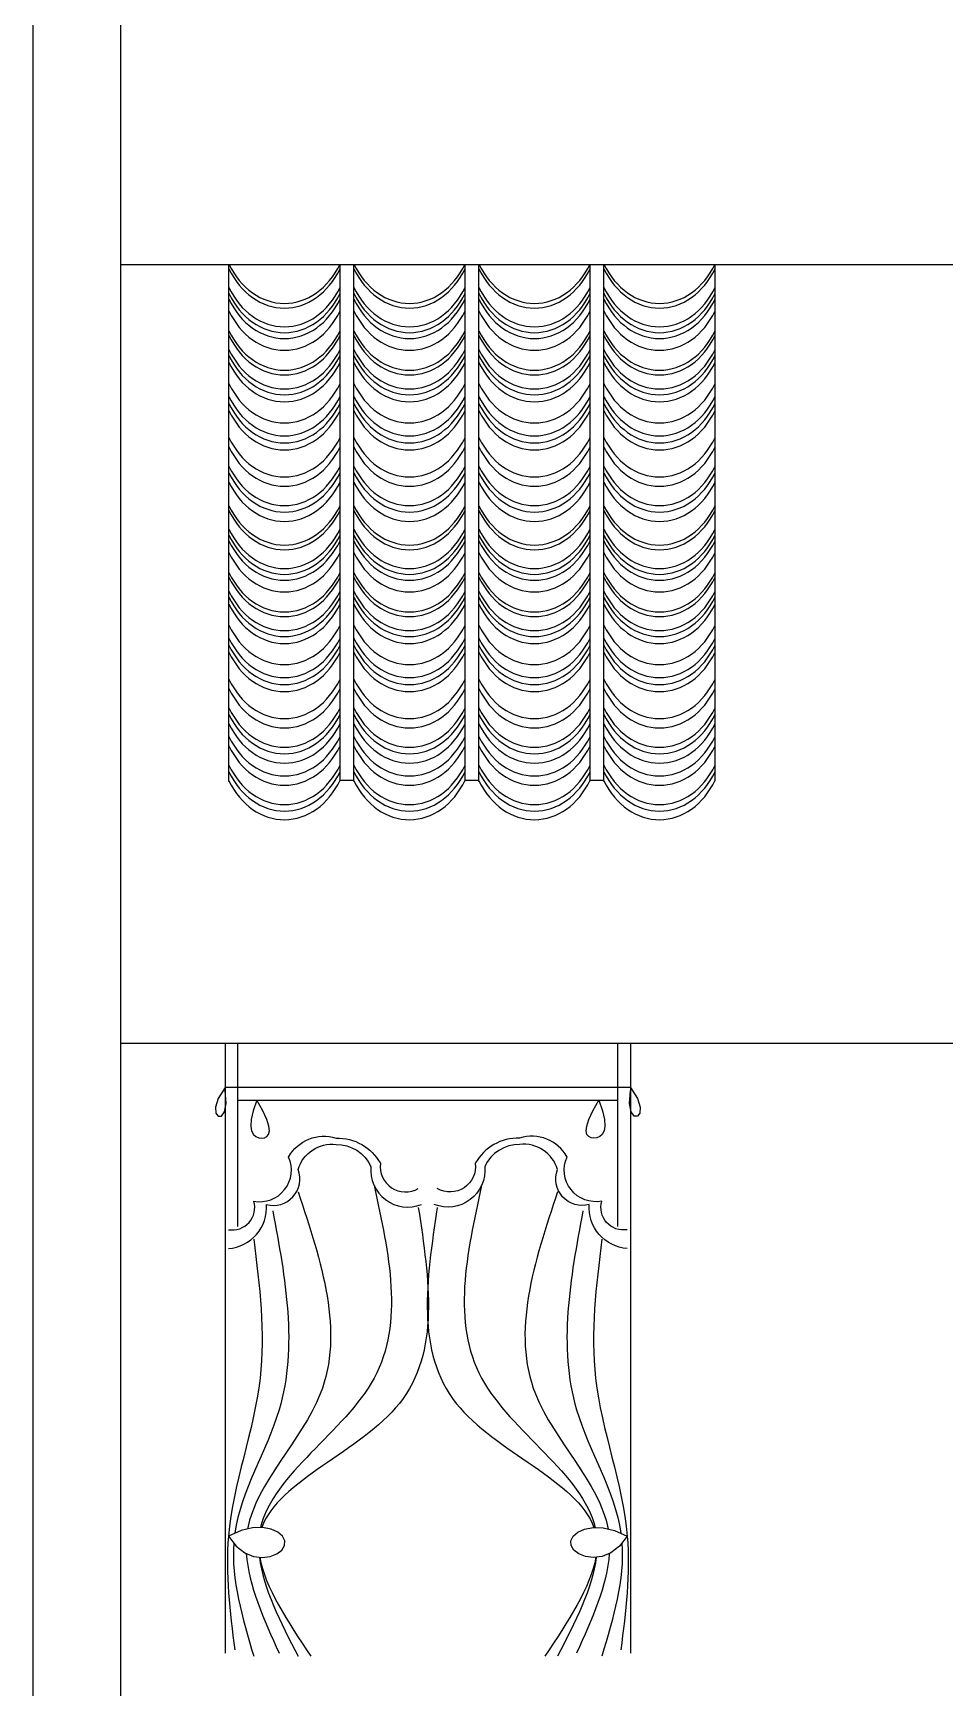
# Model space of a CAD drawing. Header units: inches. Extents: x 9.8 to 52.3, y 14.9 to 39.7.
# Drawn here: x 9.85 to 13.36, y 20.71 to 27.09 of the extents above; entities that cross this region are included whole.
import ezdxf

# ---------------------------------------------------------------- set-up
doc = ezdxf.new("R2010")
doc.units = ezdxf.units.IN
doc.header["$MEASUREMENT"] = 0
for name, color, linetype in [('02', 2, 'Continuous'), ('4', 4, 'Continuous'), ('kadrbm', 4, 'Continuous')]:
    doc.layers.add(name, color=color, linetype=linetype)

# ---------------------------------------------------------------- blocks, each defined once
blk = doc.blocks.new('kadrbm')
at = {"layer": 'kadrbm', "color": 4}
blk.add_lwpolyline([(0, 0), (0, 24.7972), (21, 24.7972), (21, 0), (0, 0)], close=True, dxfattribs=at)
blk.add_lwpolyline([(20.6631, 0.3257), (20.6631, 24.4603), (0.3369, 24.4603), (0.3369, 0.3257), (20.6631, 0.3257)], dxfattribs=at)

msp = doc.modelspace()

# ---------------------------------------------------------------- linework, layer by layer
at = {"layer": '02'}
for p, q in [((10.5992, 24.2053), (10.5992, 26.1992)), ((10.5992, 26.1977), (12.471, 26.1977)), ((11.027, 24.2075), (11.027, 26.1992)), ((11.0805, 24.2053), (11.0805, 26.1992)), ((11.5083, 24.2075), (11.5083, 26.1992)), ((11.5618, 24.2053), (11.5618, 26.1992)), ((11.9896, 24.2075), (11.9896, 26.1992)), ((12.0431, 24.2053), (12.0431, 26.1992)), ((12.471, 24.2075), (12.471, 26.1992)), ((11.027, 24.2105), (11.0805, 24.2105)), ((11.5083, 24.2105), (11.5618, 24.2105)), ((11.9896, 24.2105), (12.0431, 24.2105)), ((10.5853, 23.1977), (12.1447, 23.1977)), ((10.5853, 23.1977), (10.5853, 20.849)), ((10.6341, 22.4919), (10.6341, 23.1977)), ((12.1447, 23.1977), (12.1447, 20.849)), ((12.1447, 23.0274), (10.5853, 23.0274))]:
    msp.add_line(p, q, dxfattribs=at)
for points in [[(12.096, 22.4919), (12.096, 23.1977)], [(10.5853, 23.0274), (10.5584, 22.9854), (10.5477, 22.9519), (10.5489, 22.9283), (10.5579, 22.9163), (10.5704, 22.9174), (10.5819, 22.9332), (10.5883, 22.9653), (10.5853, 23.0152)], [(12.1447, 23.0274), (12.1717, 22.9854), (12.1824, 22.9519), (12.1812, 22.9283), (12.1722, 22.9163), (12.1597, 22.9174), (12.1482, 22.9332), (12.1417, 22.9653), (12.1447, 23.0152)], [(10.6341, 22.9787), (12.096, 22.9787)], [(10.7072, 22.9787), (10.6927, 22.9375), (10.6852, 22.9045), (10.6835, 22.879), (10.6866, 22.86), (10.6934, 22.8468), (10.7029, 22.8384), (10.7139, 22.8339), (10.7254, 22.8326), (10.7364, 22.8339), (10.7457, 22.8384), (10.7523, 22.8468), (10.7551, 22.86), (10.7531, 22.879), (10.7451, 22.9045), (10.7302, 22.9375), (10.7072, 22.9787)], [(12.0229, 22.9787), (12.0374, 22.9375), (12.0449, 22.9045), (12.0466, 22.879), (12.0435, 22.86), (12.0367, 22.8468), (12.0272, 22.8384), (12.0162, 22.8339), (12.0046, 22.8326), (11.9937, 22.8339), (11.9844, 22.8384), (11.9778, 22.8468), (11.9749, 22.86), (11.977, 22.879), (11.9849, 22.9045), (11.9999, 22.9375), (12.0229, 22.9787)], [(10.5975, 21.2993), (10.6272, 21.2608), (10.66, 21.2354), (10.6941, 21.2214), (10.7273, 21.2172), (10.7579, 21.2209), (10.7838, 21.2309), (10.8031, 21.2454), (10.8138, 21.2628), (10.8143, 21.2813), (10.8053, 21.2993), (10.7874, 21.315), (10.7616, 21.3267), (10.7289, 21.3327), (10.69, 21.3312), (10.6459, 21.3207), (10.5975, 21.2993)], [(12.1326, 21.2993), (12.1029, 21.2608), (12.0701, 21.2354), (12.036, 21.2214), (12.0027, 21.2172), (11.9722, 21.2209), (11.9463, 21.2309), (11.927, 21.2454), (11.9163, 21.2628), (11.9157, 21.2813), (11.9248, 21.2993), (11.9427, 21.315), (11.9685, 21.3267), (12.0012, 21.3327), (12.0401, 21.3312), (12.0842, 21.3207), (12.1326, 21.2993)]]:
    msp.add_lwpolyline(points, dxfattribs=at)
for points in [[(10.5975, 22.4797, 0.55574), (10.695, 22.5893, 0.606857), (10.829, 22.7596, -0.356714), (11.0117, 22.8326, -0.276827), (11.1823, 22.7353, 0.617729), (11.3285, 22.6379, -1.723314)], [(12.1326, 22.4797, -0.55574), (12.0351, 22.5893, -0.606857), (11.9011, 22.7596, 0.356714), (11.7183, 22.8326, 0.276827), (11.5478, 22.7353, -0.617729), (11.4016, 22.6379, 1.723314)], [(10.5975, 22.4067, 0.414346), (10.7437, 22.5771, 0.618052), (10.8655, 22.711, -0.363134), (11.0117, 22.8083, -0.292084), (11.1458, 22.7231, 0.562606), (11.3407, 22.5771, 5.172227)], [(12.1326, 22.4067, -0.414346), (11.9864, 22.5771, -0.618052), (11.8645, 22.711, 0.363134), (11.7183, 22.8083, 0.292084), (11.5843, 22.7231, -0.562606), (11.3894, 22.5771, -5.172227)]]:
    msp.add_lwpolyline(points, format="xyb", dxfattribs=at)
for centre, major_axis, start_param, end_param in [((10.8131, 26.3565), (0, 0.3089), 2.10521, 4.177975), ((11.2944, 26.3565), (0, 0.3089), 2.10521, 4.177975), ((11.7757, 26.3565), (0, 0.3089), 2.10521, 4.177975), ((12.257, 26.3565), (0, 0.3089), 2.10521, 4.177975), ((10.8131, 26.3384), (0, 0.3089), 2.10521, 4.177975), ((11.2944, 26.3384), (0, 0.3089), 2.10521, 4.177975), ((11.7757, 26.3384), (0, 0.3089), 2.10521, 4.177975), ((12.257, 26.3384), (0, 0.3089), 2.10521, 4.177975), ((10.8131, 26.2662), (0, 0.3089), 2.10521, 4.177975), ((10.8131, 26.2436), (0, 0.3089), 2.10521, 4.177975), ((11.2944, 26.2662), (0, 0.3089), 2.10521, 4.177975), ((11.2944, 26.2436), (0, 0.3089), 2.10521, 4.177975), ((11.7757, 26.2662), (0, 0.3089), 2.10521, 4.177975), ((11.7757, 26.2436), (0, 0.3089), 2.10521, 4.177975), ((12.257, 26.2662), (0, 0.3089), 2.10521, 4.177975), ((12.257, 26.2436), (0, 0.3089), 2.10521, 4.177975), ((10.8131, 26.221), (0, 0.3089), 2.10521, 4.177975), ((10.8131, 26.1759), (0, 0.3089), 2.10521, 4.177975), ((11.2944, 26.221), (0, 0.3089), 2.10521, 4.177975), ((11.2944, 26.1759), (0, 0.3089), 2.10521, 4.177975), ((11.7757, 26.221), (0, 0.3089), 2.10521, 4.177975), ((11.7757, 26.1759), (0, 0.3089), 2.10521, 4.177975), ((12.257, 26.221), (0, 0.3089), 2.10521, 4.177975), ((12.257, 26.1759), (0, 0.3089), 2.10521, 4.177975), ((10.8131, 26.0991), (0, 0.3089), 2.10521, 4.177975), ((11.2944, 26.0991), (0, 0.3089), 2.10521, 4.177975), ((11.7757, 26.0991), (0, 0.3089), 2.10521, 4.177975), ((12.257, 26.0991), (0, 0.3089), 2.10521, 4.177975), ((10.8131, 26.081), (0, 0.3089), 2.10521, 4.177975), ((11.2944, 26.081), (0, 0.3089), 2.10521, 4.177975), ((11.7757, 26.081), (0, 0.3089), 2.10521, 4.177975), ((12.257, 26.081), (0, 0.3089), 2.10521, 4.177975), ((10.8131, 26.0268), (0, 0.3089), 2.10521, 4.177975), ((10.8131, 26.0043), (0, 0.3089), 2.10521, 4.177975), ((10.8131, 25.9772), (0, 0.3089), 2.10521, 4.177975), ((11.2944, 26.0268), (0, 0.3089), 2.10521, 4.177975), ((11.2944, 26.0043), (0, 0.3089), 2.10521, 4.177975), ((11.2944, 25.9772), (0, 0.3089), 2.10521, 4.177975), ((11.7757, 26.0268), (0, 0.3089), 2.10521, 4.177975), ((11.7757, 26.0043), (0, 0.3089), 2.10521, 4.177975), ((11.7757, 25.9772), (0, 0.3089), 2.10521, 4.177975), ((12.257, 26.0268), (0, 0.3089), 2.10521, 4.177975), ((12.257, 26.0043), (0, 0.3089), 2.10521, 4.177975), ((12.257, 25.9772), (0, 0.3089), 2.10521, 4.177975), ((10.8131, 25.8959), (0, 0.3089), 2.10521, 4.177975), ((10.8131, 25.8462), (0, 0.3089), 2.10521, 4.177975), ((11.2944, 25.8959), (0, 0.3089), 2.10521, 4.177975), ((11.2944, 25.8462), (0, 0.3089), 2.10521, 4.177975), ((11.7757, 25.8959), (0, 0.3089), 2.10521, 4.177975), ((11.7757, 25.8462), (0, 0.3089), 2.10521, 4.177975), ((12.257, 25.8959), (0, 0.3089), 2.10521, 4.177975), ((12.257, 25.8462), (0, 0.3089), 2.10521, 4.177975), ((10.8131, 25.8191), (0, 0.3089), 2.10521, 4.177975), ((10.8131, 25.792), (0, 0.3089), 2.10521, 4.177975), ((11.2944, 25.8191), (0, 0.3089), 2.10521, 4.177975), ((11.2944, 25.792), (0, 0.3089), 2.10521, 4.177975), ((11.7757, 25.8191), (0, 0.3089), 2.10521, 4.177975), ((11.7757, 25.792), (0, 0.3089), 2.10521, 4.177975), ((12.257, 25.8191), (0, 0.3089), 2.10521, 4.177975), ((12.257, 25.792), (0, 0.3089), 2.10521, 4.177975), ((10.8131, 25.6881), (0, 0.3089), 2.10521, 4.177975), ((11.2944, 25.6881), (0, 0.3089), 2.10521, 4.177975), ((11.7757, 25.6881), (0, 0.3089), 2.10521, 4.177975), ((12.257, 25.6881), (0, 0.3089), 2.10521, 4.177975), ((10.8131, 25.652), (0, 0.3089), 2.10521, 4.177975), ((11.2944, 25.652), (0, 0.3089), 2.10521, 4.177975), ((11.7757, 25.652), (0, 0.3089), 2.10521, 4.177975), ((12.257, 25.652), (0, 0.3089), 2.10521, 4.177975), ((10.8131, 25.5777), (0, 0.3089), 2.10521, 4.177975), ((10.8131, 25.5527), (0, 0.3089), 2.10521, 4.177975), ((11.2944, 25.5777), (0, 0.3089), 2.10521, 4.177975), ((11.2944, 25.5527), (0, 0.3089), 2.10521, 4.177975), ((11.7757, 25.5777), (0, 0.3089), 2.10521, 4.177975), ((11.7757, 25.5527), (0, 0.3089), 2.10521, 4.177975), ((12.257, 25.5777), (0, 0.3089), 2.10521, 4.177975), ((12.257, 25.5527), (0, 0.3089), 2.10521, 4.177975), ((10.8131, 25.5165), (0, 0.3089), 2.10521, 4.177975), ((11.2944, 25.5165), (0, 0.3089), 2.10521, 4.177975), ((11.7757, 25.5165), (0, 0.3089), 2.10521, 4.177975), ((12.257, 25.5165), (0, 0.3089), 2.10521, 4.177975), ((10.8131, 25.4256), (0, 0.3089), 2.10521, 4.177975), ((10.8131, 25.4075), (0, 0.3089), 2.10521, 4.177975), ((11.2944, 25.4256), (0, 0.3089), 2.10521, 4.177975), ((11.2944, 25.4075), (0, 0.3089), 2.10521, 4.177975), ((11.7757, 25.4256), (0, 0.3089), 2.10521, 4.177975), ((11.7757, 25.4075), (0, 0.3089), 2.10521, 4.177975), ((12.257, 25.4256), (0, 0.3089), 2.10521, 4.177975), ((12.257, 25.4075), (0, 0.3089), 2.10521, 4.177975), ((10.8131, 25.3352), (0, 0.3089), 2.10521, 4.177975), ((11.2944, 25.3352), (0, 0.3089), 2.10521, 4.177975), ((11.7757, 25.3352), (0, 0.3089), 2.10521, 4.177975), ((12.257, 25.3352), (0, 0.3089), 2.10521, 4.177975), ((10.8131, 25.3127), (0, 0.3089), 2.10521, 4.177975), ((10.8131, 25.2901), (0, 0.3089), 2.10521, 4.177975), ((11.2944, 25.3127), (0, 0.3089), 2.10521, 4.177975), ((11.2944, 25.2901), (0, 0.3089), 2.10521, 4.177975), ((11.7757, 25.3127), (0, 0.3089), 2.10521, 4.177975), ((11.7757, 25.2901), (0, 0.3089), 2.10521, 4.177975), ((12.257, 25.3127), (0, 0.3089), 2.10521, 4.177975), ((12.257, 25.2901), (0, 0.3089), 2.10521, 4.177975), ((10.8131, 25.2449), (0, 0.3089), 2.10521, 4.177975), ((11.2944, 25.2449), (0, 0.3089), 2.10521, 4.177975), ((11.7757, 25.2449), (0, 0.3089), 2.10521, 4.177975), ((12.257, 25.2449), (0, 0.3089), 2.10521, 4.177975), ((10.8131, 25.1681), (0, 0.3089), 2.10521, 4.177975), ((10.8131, 25.1501), (0, 0.3089), 2.10521, 4.177975), ((11.2944, 25.1681), (0, 0.3089), 2.10521, 4.177975), ((11.2944, 25.1501), (0, 0.3089), 2.10521, 4.177975), ((11.7757, 25.1681), (0, 0.3089), 2.10521, 4.177975), ((11.7757, 25.1501), (0, 0.3089), 2.10521, 4.177975), ((12.257, 25.1681), (0, 0.3089), 2.10521, 4.177975), ((12.257, 25.1501), (0, 0.3089), 2.10521, 4.177975), ((10.8131, 25.0959), (0, 0.3089), 2.10521, 4.177975), ((11.2944, 25.0959), (0, 0.3089), 2.10521, 4.177975), ((11.7757, 25.0959), (0, 0.3089), 2.10521, 4.177975), ((12.257, 25.0959), (0, 0.3089), 2.10521, 4.177975), ((10.8131, 25.0733), (0, 0.3089), 2.10521, 4.177975), ((10.8131, 25.0462), (0, 0.3089), 2.10521, 4.177975), ((11.2944, 25.0733), (0, 0.3089), 2.10521, 4.177975), ((11.2944, 25.0462), (0, 0.3089), 2.10521, 4.177975), ((11.7757, 25.0733), (0, 0.3089), 2.10521, 4.177975), ((11.7757, 25.0462), (0, 0.3089), 2.10521, 4.177975), ((12.257, 25.0733), (0, 0.3089), 2.10521, 4.177975), ((12.257, 25.0462), (0, 0.3089), 2.10521, 4.177975), ((10.8131, 24.9649), (0, 0.3089), 2.10521, 4.177975), ((11.2944, 24.9649), (0, 0.3089), 2.10521, 4.177975), ((11.7757, 24.9649), (0, 0.3089), 2.10521, 4.177975), ((12.257, 24.9649), (0, 0.3089), 2.10521, 4.177975), ((10.8131, 24.9152), (0, 0.3089), 2.10521, 4.177975), ((10.8131, 24.8881), (0, 0.3089), 2.10521, 4.177975), ((11.2944, 24.9152), (0, 0.3089), 2.10521, 4.177975), ((11.2944, 24.8881), (0, 0.3089), 2.10521, 4.177975), ((11.7757, 24.9152), (0, 0.3089), 2.10521, 4.177975), ((11.7757, 24.8881), (0, 0.3089), 2.10521, 4.177975), ((12.257, 24.9152), (0, 0.3089), 2.10521, 4.177975), ((12.257, 24.8881), (0, 0.3089), 2.10521, 4.177975), ((10.8131, 24.861), (0, 0.3089), 2.10521, 4.177975), ((11.2944, 24.861), (0, 0.3089), 2.10521, 4.177975), ((11.7757, 24.861), (0, 0.3089), 2.10521, 4.177975), ((12.257, 24.861), (0, 0.3089), 2.10521, 4.177975), ((10.8131, 24.7572), (0, 0.3089), 2.10521, 4.177975), ((10.8131, 24.7211), (0, 0.3089), 2.10521, 4.177975), ((11.2944, 24.7572), (0, 0.3089), 2.10521, 4.177975), ((11.2944, 24.7211), (0, 0.3089), 2.10521, 4.177975), ((11.7757, 24.7572), (0, 0.3089), 2.10521, 4.177975), ((11.7757, 24.7211), (0, 0.3089), 2.10521, 4.177975), ((12.257, 24.7572), (0, 0.3089), 2.10521, 4.177975), ((12.257, 24.7211), (0, 0.3089), 2.10521, 4.177975), ((10.8131, 24.6467), (0, 0.3089), 2.10521, 4.177975), ((11.2944, 24.6467), (0, 0.3089), 2.10521, 4.177975), ((11.7757, 24.6467), (0, 0.3089), 2.10521, 4.177975), ((12.257, 24.6467), (0, 0.3089), 2.10521, 4.177975), ((10.8131, 24.6217), (0, 0.3089), 2.10521, 4.177975), ((10.8131, 24.5856), (0, 0.3089), 2.10521, 4.177975), ((11.2944, 24.6217), (0, 0.3089), 2.10521, 4.177975), ((11.2944, 24.5856), (0, 0.3089), 2.10521, 4.177975), ((11.7757, 24.6217), (0, 0.3089), 2.10521, 4.177975), ((11.7757, 24.5856), (0, 0.3089), 2.10521, 4.177975), ((12.257, 24.6217), (0, 0.3089), 2.10521, 4.177975), ((12.257, 24.5856), (0, 0.3089), 2.10521, 4.177975), ((10.8131, 24.5364), (0, 0.3089), 2.10521, 4.177975), ((11.2944, 24.5364), (0, 0.3089), 2.10521, 4.177975), ((11.7757, 24.5364), (0, 0.3089), 2.10521, 4.177975), ((12.257, 24.5364), (0, 0.3089), 2.10521, 4.177975), ((10.8131, 24.5003), (0, 0.3089), 2.10521, 4.177975), ((11.2944, 24.5003), (0, 0.3089), 2.10521, 4.177975), ((11.7757, 24.5003), (0, 0.3089), 2.10521, 4.177975), ((12.257, 24.5003), (0, 0.3089), 2.10521, 4.177975), ((10.8131, 24.426), (0, 0.3089), 2.10521, 4.177975), ((10.8131, 24.401), (0, 0.3089), 2.10521, 4.177975), ((11.2944, 24.426), (0, 0.3089), 2.10521, 4.177975), ((11.2944, 24.401), (0, 0.3089), 2.10521, 4.177975), ((11.7757, 24.426), (0, 0.3089), 2.10521, 4.177975), ((11.7757, 24.401), (0, 0.3089), 2.10521, 4.177975), ((12.257, 24.426), (0, 0.3089), 2.10521, 4.177975), ((12.257, 24.401), (0, 0.3089), 2.10521, 4.177975), ((10.8126, 24.369), (0, 0.3101), 2.115488, 4.175871), ((11.2939, 24.369), (0, 0.3101), 2.115488, 4.175871), ((11.7752, 24.369), (0, 0.3101), 2.115488, 4.175871), ((12.2565, 24.369), (0, 0.3101), 2.115488, 4.175871)]:
    msp.add_ellipse(centre, major_axis=major_axis, ratio=0.80467, start_param=start_param, end_param=end_param, dxfattribs=at)
for points, knots in [([(11.1579, 22.6501), (11.2159, 22.386), (11.3303, 21.8658), (10.7689, 21.539), (10.7212, 21.3324)], [0, 0, 0, 0, 1.649631, 3.250328, 3.250328, 3.250328, 3.250328]), ([(11.5722, 22.6501), (11.5141, 22.386), (11.3998, 21.8658), (11.9612, 21.539), (12.0089, 21.3324)], [0, 0, 0, 0, 1.649631, 3.250328, 3.250328, 3.250328, 3.250328]), ([(10.8655, 22.6258), (10.9554, 22.3554), (11.113, 21.8813), (10.7039, 21.5066), (10.6712, 21.3267)], [0, 0, 0, 0, 1.741105, 3.052648, 3.052648, 3.052648, 3.052648]), ([(11.3285, 22.5649), (11.3708, 22.2867), (11.4524, 21.7497), (10.7891, 21.5113), (10.7256, 21.3326)], [0, 0, 0, 0, 1.684524, 3.251175, 3.251175, 3.251175, 3.251175]), ([(11.4016, 22.5649), (11.3593, 22.2867), (11.2777, 21.7497), (11.941, 21.5113), (12.0045, 21.3326)], [0, 0, 0, 0, 1.684524, 3.251175, 3.251175, 3.251175, 3.251175]), ([(11.8645, 22.6258), (11.7747, 22.3554), (11.6171, 21.8813), (12.0262, 21.5066), (12.0589, 21.3267)], [0, 0, 0, 0, 1.741105, 3.052648, 3.052648, 3.052648, 3.052648]), ([(10.7681, 22.5528), (10.8165, 22.2915), (10.8967, 21.8584), (10.6447, 21.4721), (10.6218, 21.3105), (10.6217, 21.31)], [0, 0, 0, 0, 1.704577, 2.825296, 2.828757, 2.828757, 2.828757, 2.828757]), ([(11.962, 22.5528), (11.9136, 22.2915), (11.8334, 21.8584), (12.0854, 21.4721), (12.1083, 21.3105), (12.1084, 21.31)], [0, 0, 0, 0, 1.704577, 2.825296, 2.828757, 2.828757, 2.828757, 2.828757]), ([(12.0351, 22.4432), (12.0128, 22.2637), (11.9647, 21.8763), (12.1715, 21.3624), (12.1267, 21.008), (12.1082, 20.8612)], [0, 0, 0, 0, 1.191129, 2.570122, 3.545179, 3.545179, 3.545179, 3.545179])]:
    msp.add_open_spline(points, degree=3, knots=knots, dxfattribs=at)
msp.add_spline([(10.695, 22.4432), (10.7194, 21.9078), (10.5975, 21.2993), (10.6219, 20.8612)], degree=3, dxfattribs=at)
for points in [[(10.6178, 21.273), (10.6078, 21.1313), (10.6514, 20.9841), (10.695, 20.8369)], [(10.6663, 21.2328), (10.6743, 21.1094), (10.7334, 20.9792), (10.7925, 20.849)], [(12.0638, 21.2328), (12.0558, 21.1094), (11.9967, 20.9792), (11.9376, 20.849)], [(12.1123, 21.273), (12.1223, 21.1313), (12.0787, 20.9841), (12.0351, 20.8369)], [(10.7165, 21.2186), (10.7308, 21.0984), (10.7982, 20.9676), (10.8655, 20.8369)], [(10.7181, 21.2183), (10.7377, 21.1028), (10.826, 20.9698), (10.9143, 20.8369)], [(12.012, 21.2183), (11.9924, 21.1028), (11.9041, 20.9698), (11.8158, 20.8369)], [(12.0136, 21.2186), (11.9993, 21.0984), (11.9319, 20.9676), (11.8645, 20.8369)]]:
    msp.add_open_spline(points, degree=3, dxfattribs=at)
at = {"layer": '4'}
for p, q in [((10.1824, 26.1977), (30.5086, 26.1977)), ((10.1824, 23.1977), (30.5086, 23.1977))]:
    msp.add_line(p, q, dxfattribs=at)

# ---------------------------------------------------------------- block references
at = {"layer": 'kadrbm'}
msp.add_blockref('kadrbm', (9.8455, 14.8721), dxfattribs=at)

doc.saveas('drawing.dxf')
